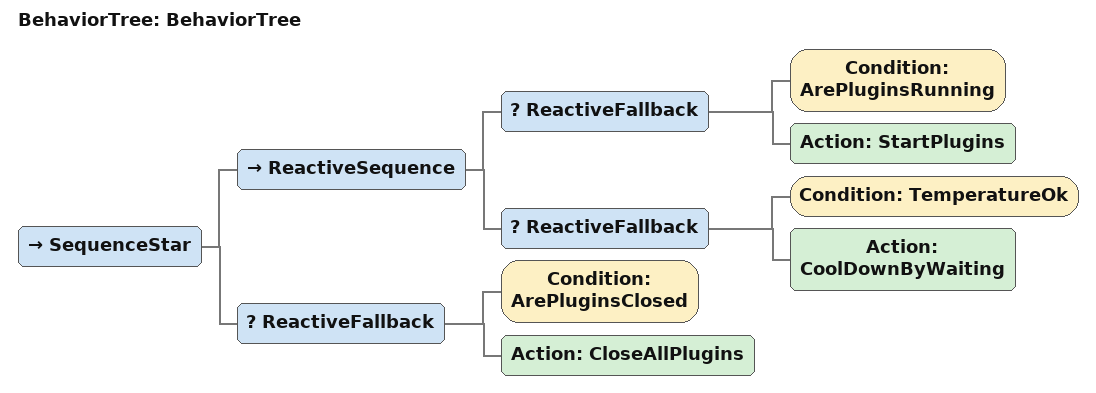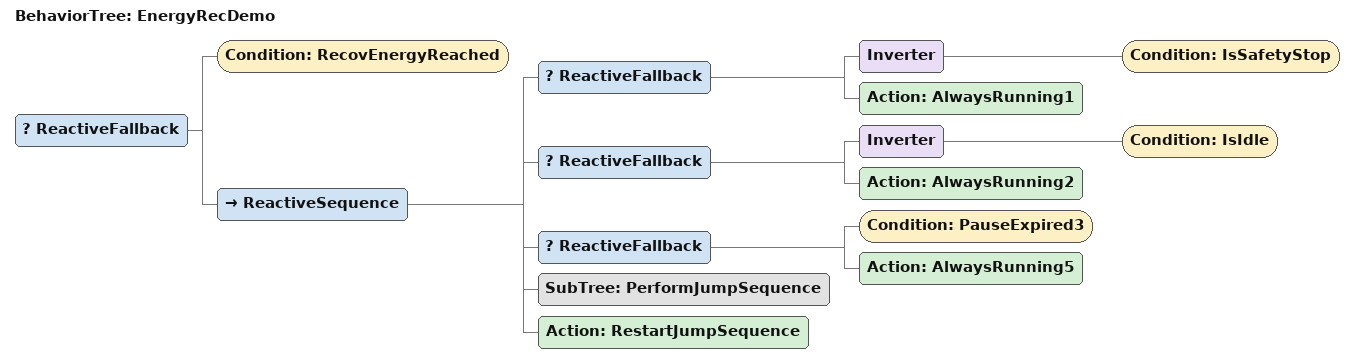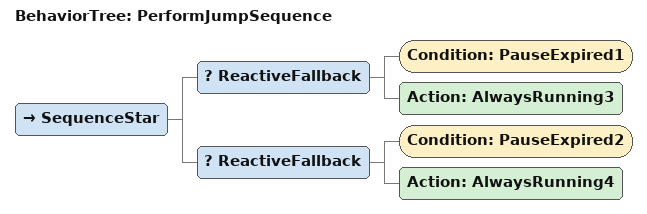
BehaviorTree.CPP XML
<?xml version="1.0"?>
<root main_tree_to_execute="BehaviorTree">
    <BehaviorTree ID="BehaviorTree">
        <SequenceStar>
            <ReactiveSequence>
                <ReactiveFallback>
                    <Condition ID="ArePluginsRunning"/>
                    <Action ID="StartPlugins"/>
                </ReactiveFallback>
                <ReactiveFallback>
                    <Condition ID="TemperatureOk"/>
                    <Action ID="CoolDownByWaiting"/>
                </ReactiveFallback>
            </ReactiveSequence>
            <ReactiveFallback>
                <Condition ID="ArePluginsClosed"/>
                <Action ID="CloseAllPlugins"/>
            </ReactiveFallback>
        </SequenceStar>
    </BehaviorTree>
    <BehaviorTree ID="EnergyRecDemo">
        <ReactiveFallback>
            <Condition ID="RecovEnergyReached"/>
            <ReactiveSequence>
                <ReactiveFallback>
                    <Inverter>
                        <Condition ID="IsSafetyStop"/>
                    </Inverter>
                    <Action ID="AlwaysRunning1"/>
                </ReactiveFallback>
                <ReactiveFallback>
                    <Inverter>
                        <Condition ID="IsIdle"/>
                    </Inverter>
                    <Action ID="AlwaysRunning2"/>
                </ReactiveFallback>
                <ReactiveFallback>
                    <Condition ID="PauseExpired3"/>
                    <Action ID="AlwaysRunning5"/>
                </ReactiveFallback>
                <SubTree ID="PerformJumpSequence"/>
                <Action ID="RestartJumpSequence"/>
            </ReactiveSequence>
        </ReactiveFallback>
    </BehaviorTree>
    <BehaviorTree ID="PerformJumpSequence">
        <SequenceStar>
            <ReactiveFallback>
                <Condition ID="PauseExpired1"/>
                <Action ID="AlwaysRunning3"/>
            </ReactiveFallback>
            <ReactiveFallback>
                <Condition ID="PauseExpired2"/>
                <Action ID="AlwaysRunning4"/>
            </ReactiveFallback>
        </SequenceStar>
    </BehaviorTree>
</root>
